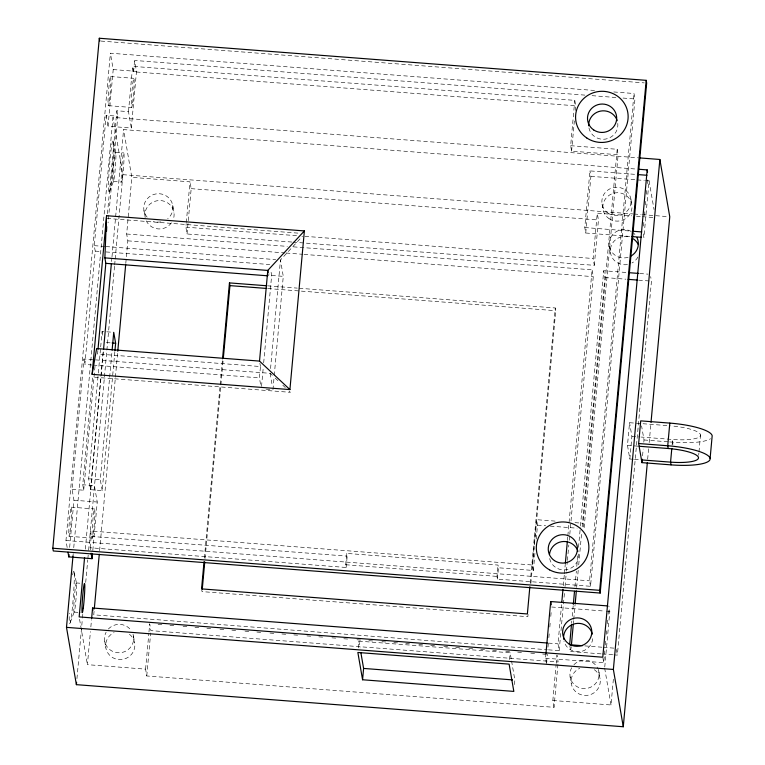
<?xml version="1.0" encoding="UTF-8"?>
<svg xmlns="http://www.w3.org/2000/svg" width="765" height="765" viewBox="0 0 765 765"><rect width="100%" height="100%" fill="white"/><g stroke="black" fill="none" stroke-linecap="round" stroke-linejoin="round"><path stroke-width="0.57" stroke-dasharray="3.83 2.87" d="M67.177 547.539L65.962 540.52L110.389 53.206L597.102 90.672M69.653 547.444L73.956 500.224L72.073 489.313L83.949 358.986L94.42 359.789M92.02 364.991L84.896 364.446L95.223 251.111L94.286 245.661L106.163 115.324L117.8 116.223L108.075 222.854M584.9 95.118L134.602 60.454L136.486 71.365L131.322 128.032L108.047 126.244L113.21 69.577L110.389 53.206M72.991 556.031L73.211 553.65M73.746 547.711L112.981 117.38L638.412 157.82M72.073 489.313L83.71 490.212L82.763 484.752L92.575 377.088L290.384 392.321L288.701 390.733M107.473 213.693L116.854 110.762L128.491 111.661L131.322 128.032M83.71 490.212L95.051 365.804M97.882 350.475L97.566 354.004L260.463 366.54L259.431 377.881L260.75 385.512M114.865 351.575L102.194 490.585L90.557 489.686L88.673 478.775L98.207 374.219M98.312 373.024L100.588 348.075M100.693 346.889L102.108 331.446L105.599 331.714M90.557 489.686L103.227 350.676M85.336 549.174L103.428 350.676M111.556 261.534L111.881 257.968M111.986 256.782L123.586 129.601L636.48 169.084M76.93 678.708L82.343 619.268M82.457 618.082L82.888 613.329M85.709 582.423L87.765 559.837M87.87 558.641L88.195 555.074M88.635 550.322L114.53 266.21M114.635 265.025L115.075 260.263M115.18 259.077L122.878 174.678L112.981 117.38M128.491 111.661L132.622 66.335L574.783 100.368L575.729 105.819L133.569 71.786L132.622 66.335M90.174 547.769L91.207 536.437L90.27 530.977L532.43 565.01L533.368 570.47L498.464 567.783L497.996 565.058L346.727 553.411L345.694 564.742L346.163 567.477L90.174 547.769L90.557 549.949M133.569 71.786L134.602 60.454M92.814 550.418L97.232 502.022L94.401 485.651L82.763 484.752M102.194 490.585L100.311 479.665L112.006 351.345M557.934 664.307L554.013 707.319L146.765 675.964L145.589 669.145L87.411 664.67L90.423 631.613M90.853 626.889L91.494 619.803M125.785 263.399L127.841 240.841L126.665 234.014L131.829 177.356L123.586 129.601M94.076 611.264L93.751 614.821L547.281 649.734M99.593 550.714L117.667 352.445M145.589 669.145L148.869 633.114M148.974 631.947L149.72 623.81L150.896 630.637L558.154 661.983L556.968 655.165L556.231 663.303M291.848 242.046L187.052 233.985L185.876 227.167L186.191 223.676M186.297 222.51L190.007 181.831L131.829 177.356M146.765 675.964L150.686 632.961M187.052 233.985L191.183 188.649L190.007 181.831M204.379 558.048L222.433 359.99M205.068 558.402L223.237 359.158M268.725 275.878L268.936 273.612M261.534 386.43L263.256 367.544M263.686 362.82L271.642 275.467L270.705 270.007M270.552 368.596L280.459 259.985L302.491 236.203M272.952 389.691L274.138 376.705M274.243 375.519L283.28 276.356L280.459 259.985M346.163 567.477L347.195 556.145L346.727 553.411M358.269 647.945L358.89 641.147L510.159 652.784L511.336 659.612M613.769 91.953L633.994 93.512L634.94 98.972L590.513 586.286L497.432 579.115L496.963 576.389L497.996 565.058M497.432 579.115L498.464 567.783M509.538 659.583L510.159 652.784M514.453 684.608L514.864 680.075L511.527 660.74M530.183 583.131L555.266 307.979L298.426 288.204M532.43 565.01L536.561 519.684L555.18 521.118M570.652 145.694L617.192 149.28L583.102 523.27L584.049 528.72L618.139 154.74L571.598 151.154L570.652 145.694L574.783 100.368M528.06 614.324L527.84 616.695L202.046 591.613L201.731 589.796M530.872 583.485L555.734 310.705L555.266 307.979M533.368 570.47L535.175 550.714M536.227 539.086L537.499 525.144L536.561 519.684M571.598 151.154L574.352 120.937M575.299 110.476L575.624 106.985M546.478 663.657L545.531 658.206L545.856 654.658M629.662 236.395L585.732 233.009L584.795 227.549L589.958 170.891L636.26 174.449M546.583 662.48L547.338 654.218M547.979 647.133L548.304 643.595M548.84 637.685L549.27 632.961M549.815 627.061L550.245 622.337M550.781 616.437L551.211 611.713M585.732 233.009L590.896 176.342L589.958 170.891M554.013 707.319L552.837 700.491L556.126 664.46M548.467 649.829L559.186 650.652L558.001 643.834L561.577 604.646M563.308 585.655L564.283 574.964M564.388 573.779L565.259 564.283M567.42 540.539L567.745 536.973M567.85 535.787L592.091 269.844L292.125 246.751M293.033 242.142L594.309 265.331L593.124 258.513L597.264 213.177L631.689 215.826M559.186 650.652L564.484 592.473M565.029 586.535L566.33 572.287M566.435 571.101L567.295 561.606M567.41 560.42L568.816 544.986M569.246 540.233L569.676 535.49M569.791 534.295L593.277 276.662L592.091 269.844M594.309 265.331L598.44 220.004L597.264 213.177M571.589 623.351L571.799 620.979M572.239 616.227L573.215 605.545M574.945 586.545L576.351 571.111M576.781 566.368L577.862 554.491M578.512 547.367L580.358 527.19M580.463 525.995L603.728 270.743L627.004 272.531M601.07 653.874L570.814 651.551L571.254 646.798M573.415 623.054L573.635 620.673M573.74 619.487L575.041 605.239M576.667 587.434L578.283 569.629M578.723 564.876L581.639 532.823M582.184 526.884L604.905 277.561L603.728 270.743M590.513 586.286L589.576 580.826L633.994 93.512M545.531 658.206L603.709 662.681L604.79 650.872M605.325 644.971L605.756 640.248M606.291 634.348L606.616 630.809M607.267 623.724L607.582 620.185M608.127 614.276L608.558 609.562M643.508 226.124L643.939 221.41M644.474 215.501L644.905 210.786M645.44 204.877L645.765 201.338M646.415 194.253L646.846 189.529M647.381 183.629L647.812 178.905M604.761 666.956L609.82 611.474L608.873 606.014M645.517 180.55L649.074 180.827L643.91 237.485L642.973 232.034M633.334 459.277L629.834 459.01L627.482 445.364L629.547 422.701L670.274 425.828M629.834 459.01L631.909 436.337L629.547 422.701M552.837 700.491L611.015 704.976L613.387 679.004M613.874 654.859L617.365 655.127L651.455 281.147L650.671 276.595M642.562 455.825L643.183 449.026M643.805 442.227L644.015 439.961L641.577 425.866M647.649 459.277L648.624 448.577M649.169 442.639L650.9 423.619M672.11 445.144L672.626 439.473A29.223 6.703 5.2 0 0 700.558 435.017A29.223 6.703 5.2 0 0 671.354 425.923M672.894 444.465L672.626 439.473L641.213 437.054M698.684 455.29L698.885 453.023M698.99 451.895L700.539 434.893M109.529 191.747L113.679 180.836M70.275 622.394L74.425 611.484M100.97 41.071L644.283 82.888M592.053 95.663L617.068 97.595M623.026 98.054L634.94 98.972M113.21 69.577L136.486 71.365M110.543 76.519L133.818 78.317M108.353 105.656L131.628 107.444M590.896 176.342L636.021 179.823M637.207 179.909L644.331 180.454M115.601 152.292L123.739 152.923M122.878 174.678L632.818 213.923M634.013 214.018L641.166 214.573M642.351 214.659L668.562 216.677M636.442 216.199L641.194 216.562M642.38 216.648L653.061 217.48M113.411 181.429L121.549 182.051M191.183 188.649L598.44 220.004M584.795 227.549L631.096 231.116M107.043 218.427L300.081 233.287M185.876 227.167L297.815 235.783M304.958 236.328L593.124 258.513M126.665 234.014L287.363 246.387M639.798 273.516L647.945 274.147M127.841 240.841L284.972 252.938M286.158 253.024L302.825 254.305M304.011 254.401L593.277 276.662M604.905 277.561L625.856 279.177M638.651 280.162L651.455 281.147M94.286 245.661L104.757 246.464M105.914 246.55L275.706 259.622M95.223 251.111L101.162 251.57M105.914 251.934L269.758 264.547M271.642 275.467L283.28 276.356M267.511 285.823L297.241 288.118M267.989 288.558L555.734 310.705M106.756 331.8L113.736 332.335M106.316 342.538L110.973 342.892M95.587 359.885L270.122 373.32L274.348 377.279M93.206 365.087L259.431 377.881M265.971 389.146L271.785 389.595M631.909 436.337L640.047 436.968M644.015 439.961L668.447 441.845M669.614 441.931L673.104 442.199A40.918 9.381 5.2 0 0 710.551 438.689M627.482 445.364L639.119 446.263M634.491 459.363L641.472 459.899M88.673 478.775L100.311 479.665M574.955 522.638L583.102 523.27M537.499 525.144L545.646 525.765M550.303 526.129L577.068 528.185M73.956 500.224L97.232 502.022M71.288 507.176L94.564 508.964M91.207 536.437L347.195 556.145M69.099 536.303L92.374 538.091M65.962 540.52L589.576 580.826M345.694 564.742L496.963 576.389M551.642 606.999L605.067 611.111M606.263 611.197L609.82 611.474M76.337 582.94L79.828 583.207M548.476 643.097L558.001 643.834M584.766 645.89L602.218 647.228M603.384 647.324L613.855 648.127M74.148 612.077L81.128 612.612M602.237 653.96L612.708 654.773M158.049 624.46L164.006 624.909M169.964 625.368L175.912 625.827M183.065 626.382L187.827 626.745M194.97 627.3L200.918 627.759M206.875 628.218L212.833 628.667M219.976 629.222L225.933 629.681M231.881 630.14L237.839 630.599M244.982 631.144L250.939 631.603M256.887 632.062L262.844 632.521M269.988 633.076L275.945 633.525M281.893 633.984L287.85 634.443M293.808 634.902L299.756 635.361M306.899 635.916L312.856 636.375M318.814 636.834L324.762 637.283M331.914 637.838L337.862 638.297M343.82 638.756L349.768 639.215M356.92 639.76L362.868 640.219M368.826 640.678L374.783 641.137M381.926 641.692L386.688 642.055M393.832 642.6L399.789 643.059M405.737 643.518L411.694 643.977M418.838 644.532L424.795 644.991M430.743 645.45L435.505 645.813M443.843 646.454L449.801 646.913M455.749 647.372L461.706 647.831M468.849 648.376L474.807 648.835M480.764 649.294L486.712 649.753M492.67 650.212L498.617 650.671M505.77 651.216L511.718 651.675M517.676 652.134L523.633 652.593M530.776 653.147L536.724 653.606M542.681 654.065L547.444 654.429M275.19 378.063L279.407 382.022M282.792 385.187L285.316 387.568M113.335 141.095A26.306 1.568 -85.6 0 1 110.772 184.661A26.306 1.568 -85.6 0 1 108.936 174.028A26.306 1.568 -85.6 0 1 113.335 141.095L115.792 152.694A14.611 0.87 -85.6 0 1 114.368 176.897A14.611 0.87 -85.6 0 1 113.344 170.987A14.611 0.87 -85.6 0 1 115.792 152.694M74.081 571.742L76.538 583.341A14.611 0.87 -85.6 0 1 75.113 607.544A14.611 0.87 -85.6 0 1 74.09 601.634A14.611 0.87 -85.6 0 1 76.538 583.341M649.074 180.827L654.046 209.6M630.848 198.871L631.785 204.332M617.192 149.28L618.139 154.74M602.074 204.045L603.021 209.505M609.38 246.34L610.566 253.158M616.38 649.447L617.365 655.127M602.954 658.311L603.709 662.681M604.656 668.141L611.015 704.976M598.938 672.053L600.114 678.871M569.839 645.861L570.814 651.551M570.088 676.748L571.264 683.575M358.89 641.147L360.066 647.965M270.122 373.32L272.35 386.182M259.899 363.27L260.463 366.54M172.718 205.336L173.894 212.163M143.954 210.509L145.13 217.327A14.611 14.2 -9.8 0 1 160.334 200.554A14.611 14.2 -9.8 0 1 173.531 218.608M116.854 110.762L117.8 116.223M106.163 115.324L108.047 126.244M102.108 331.446L103.237 337.996M133.464 635.992L134.64 642.81M83.949 358.986L84.896 364.446M104.7 641.156L105.876 647.984M79.56 619.248L87.411 664.67M72.646 574.869A26.306 1.568 -85.6 0 1 74.176 582.777A26.306 1.568 -85.6 0 1 71.03 618.608A26.306 1.568 -85.6 0 1 69.28 613.186M578.522 554.042A14.611 14.2 -9.8 0 1 566.052 569.762A14.611 14.2 -9.8 0 1 549.624 558.297M617.785 123.394A14.611 14.2 -9.8 0 1 605.316 139.115A14.611 14.2 -9.8 0 1 588.878 127.65M592.693 638.689A14.611 14.2 -9.8 0 1 563.958 641.051M628.142 257.27A14.611 14.2 -9.8 0 1 609.342 241.711A14.611 14.2 -9.8 0 1 632.158 232.044M633.649 233.191A14.611 14.2 -9.8 0 1 634.969 234.53M147.138 217.145A14.611 14.2 -9.8 0 1 148.965 197.112A14.611 14.2 -9.8 0 1 169.534 198.699A14.611 14.2 -9.8 0 1 167.707 218.733M160.851 221.898A14.611 14.2 -9.8 0 1 153.325 221.315M598.211 669.356A14.611 14.2 -9.8 0 1 583.456 688.586A14.611 14.2 -9.8 0 1 571.685 667.73M573.922 664.709A14.611 14.2 -9.8 0 1 597.857 668.505M133.014 634.185A14.611 14.2 -9.8 0 1 117.791 652.736A14.611 14.2 -9.8 0 1 106.134 632.12M108.324 629.06A14.611 14.2 -9.8 0 1 131.408 630.838M594.281 669.652A14.611 14.2 -9.8 0 1 595.83 691.35A14.611 14.2 -9.8 0 1 573.578 689.275A14.611 14.2 -9.8 0 1 579.755 668.294M129.409 634.233A14.611 14.2 -9.8 0 1 130.107 655.787A14.611 14.2 -9.8 0 1 108.104 653.386A14.611 14.2 -9.8 0 1 114.1 632.569M637.886 257.03A14.611 14.2 -9.8 0 1 631.947 262.978M627.463 264.547A14.611 14.2 -9.8 0 1 610.403 249.457A14.611 14.2 -9.8 0 1 629.958 237.179M171.465 222.797A14.611 14.2 -9.8 0 1 146.268 220.856M109.319 101.123A14.611 0.87 -85.6 0 0 110.743 76.921A14.611 0.87 -85.6 0 0 108.295 95.214A14.611 0.87 -85.6 0 0 109.319 101.123M70.055 531.771A14.611 0.87 -85.6 0 0 71.489 507.568A14.611 0.87 -85.6 0 0 69.041 525.871A14.611 0.87 -85.6 0 0 70.055 531.771M93.33 533.568A14.611 0.87 -85.6 0 0 94.755 509.366A14.611 0.87 -85.6 0 0 92.307 527.659A14.611 0.87 -85.6 0 0 93.33 533.568M608.07 213.167A14.611 14.2 -9.8 0 0 631.01 202.582A14.611 14.2 -9.8 0 0 610.307 188.63A14.611 14.2 -9.8 0 0 608.07 213.167M609.017 218.627A14.611 14.2 -9.8 0 0 631.947 208.032A14.611 14.2 -9.8 0 0 611.254 194.09A14.611 14.2 -9.8 0 0 609.017 218.627M122.515 177.528A14.611 0.87 -85.6 0 0 123.94 153.325A14.611 0.87 -85.6 0 0 121.492 171.618A14.611 0.87 -85.6 0 0 122.515 177.528M132.584 102.921A14.611 0.87 -85.6 0 0 134.018 78.718A14.611 0.87 -85.6 0 0 131.57 97.012A14.611 0.87 -85.6 0 0 132.584 102.921"/><path stroke-width="1.15" d="M97.997 349.299L105.828 263.342L104.882 257.882L106.574 215.701L304.374 230.925L289.916 389.586L92.106 374.362L106.574 215.701M106.526 231.317L106.718 226.631M52.823 548.228L99.307 38.25L646.196 80.344L646.664 83.079L600.181 593.057L53.292 550.963L52.823 548.228L599.703 590.322L600.181 593.057M92.489 553.965L92.058 558.68L68.793 556.891L69.003 554.529M647.324 462.844L623.274 726.75L76.385 684.656L66.488 627.357L72.991 556.031M84.58 557.494L79.158 616.915L602.772 657.221L647.19 169.907L638.861 169.266M103.533 349.49L111.336 263.915M76.385 684.656L76.605 682.275M112.12 350.16L113.736 332.335L115.63 343.255L114.98 350.38M91.599 618.627L92.575 608.003L547.291 643.002M94.296 608.892L99.268 554.271M117.772 351.25L125.68 264.585M204.054 561.606L201.568 588.887L527.372 613.96L529.858 586.688M222.548 358.804L229.462 282.897L266.325 285.737M202.256 589.241L204.743 561.969M223.342 357.972L229.94 285.622L229.462 282.897M289.916 389.586L259.517 361.09L267.788 270.428L304.374 230.925M362.572 679.76L357.857 652.478L509.117 664.116L513.831 691.407L362.572 679.76L363.605 668.428L360.851 652.507M545.961 653.482L550.695 601.539L607.687 605.928M561.787 602.275L562.983 589.213M565.364 563.097L567.314 541.725M571.484 624.546L569.638 644.723L582.442 645.708M573.32 604.36L574.505 591.297M571.359 645.612L573.31 624.24M575.146 604.054L576.341 591.001M599.703 590.322L646.196 80.344M623.274 726.75L613.377 669.452L659.86 159.474L639.607 157.915M638.651 443.528L640.716 420.865L669.805 423.102A40.918 9.381 5.2 0 1 712.177 435.792L710.111 458.455A40.918 9.381 5.2 0 1 671.039 464.871L641.95 462.634L638.651 443.528L667.74 445.766A40.918 9.381 5.2 0 1 710.111 458.455M641.95 462.634L642.256 459.23M651.015 422.423L669.758 216.772L659.86 159.474M669.805 423.102L667.74 445.766L668.208 448.5A29.223 6.703 5.2 0 1 698.474 457.556A29.223 6.703 5.2 0 1 670.561 462.137L641.472 459.899M671.804 448.539L670.561 462.137L671.039 464.871M92.106 374.362L96.62 348.544L259.517 361.09M637.446 174.544L646.951 175.271M633.468 231.298L641.778 231.938M632.043 236.576L641.539 237.303M629.327 272.713L638.641 273.43M628.18 279.349L637.494 280.067M104.882 257.882L267.788 270.428L268.161 272.608M105.828 263.342L267.54 275.792M229.94 285.622L266.794 288.462M112.139 342.988L115.63 343.255M639.119 446.263L668.208 448.5M66.488 627.357L613.377 669.452M363.605 668.428L512.483 679.884M647.19 169.907L647.573 172.096M550.695 601.539L551.269 604.809M99.307 38.25L99.785 40.975M91.121 553.229L92.058 558.68M92.575 608.003L92.967 610.279M67.98 552.215L68.793 556.891M549.461 554.596A14.611 14.2 -9.8 0 1 577.938 551.326M588.677 125.804A14.611 14.2 -9.8 0 1 617.202 120.679M563.633 639.234A14.611 14.2 -9.8 0 1 575.634 623.59A14.611 14.2 -9.8 0 1 592.34 634.08M637.006 237.638A14.611 14.2 -9.8 0 1 630.771 256.151M633.334 238.862A14.611 14.2 -9.8 0 1 638.192 244.456M549.566 569.858A26.306 25.561 -9.8 0 0 588.878 547.157A26.306 25.561 -9.8 0 0 549.346 525.565A26.306 25.561 -9.8 0 0 549.566 569.858M586.707 137.92A26.306 25.561 -9.8 0 0 628.027 118.948A26.306 25.561 -9.8 0 0 590.819 93.76A26.306 25.561 -9.8 0 0 586.707 137.92M568.816 643.814A14.611 14.2 -9.8 0 0 591.747 633.229A14.611 14.2 -9.8 0 0 571.053 619.277A14.611 14.2 -9.8 0 0 568.816 643.814M83.251 608.175A14.611 0.87 -85.6 0 0 84.686 583.972A14.611 0.87 -85.6 0 0 82.237 602.265A14.611 0.87 -85.6 0 0 83.251 608.175M554.443 560.602A14.611 14.2 -9.8 0 0 577.374 550.006A14.611 14.2 -9.8 0 0 556.681 536.064A14.611 14.2 -9.8 0 0 554.443 560.602M593.697 129.945A14.611 14.2 -9.8 0 0 616.628 119.359A14.611 14.2 -9.8 0 0 595.935 105.417A14.611 14.2 -9.8 0 0 593.697 129.945"/></g></svg>
